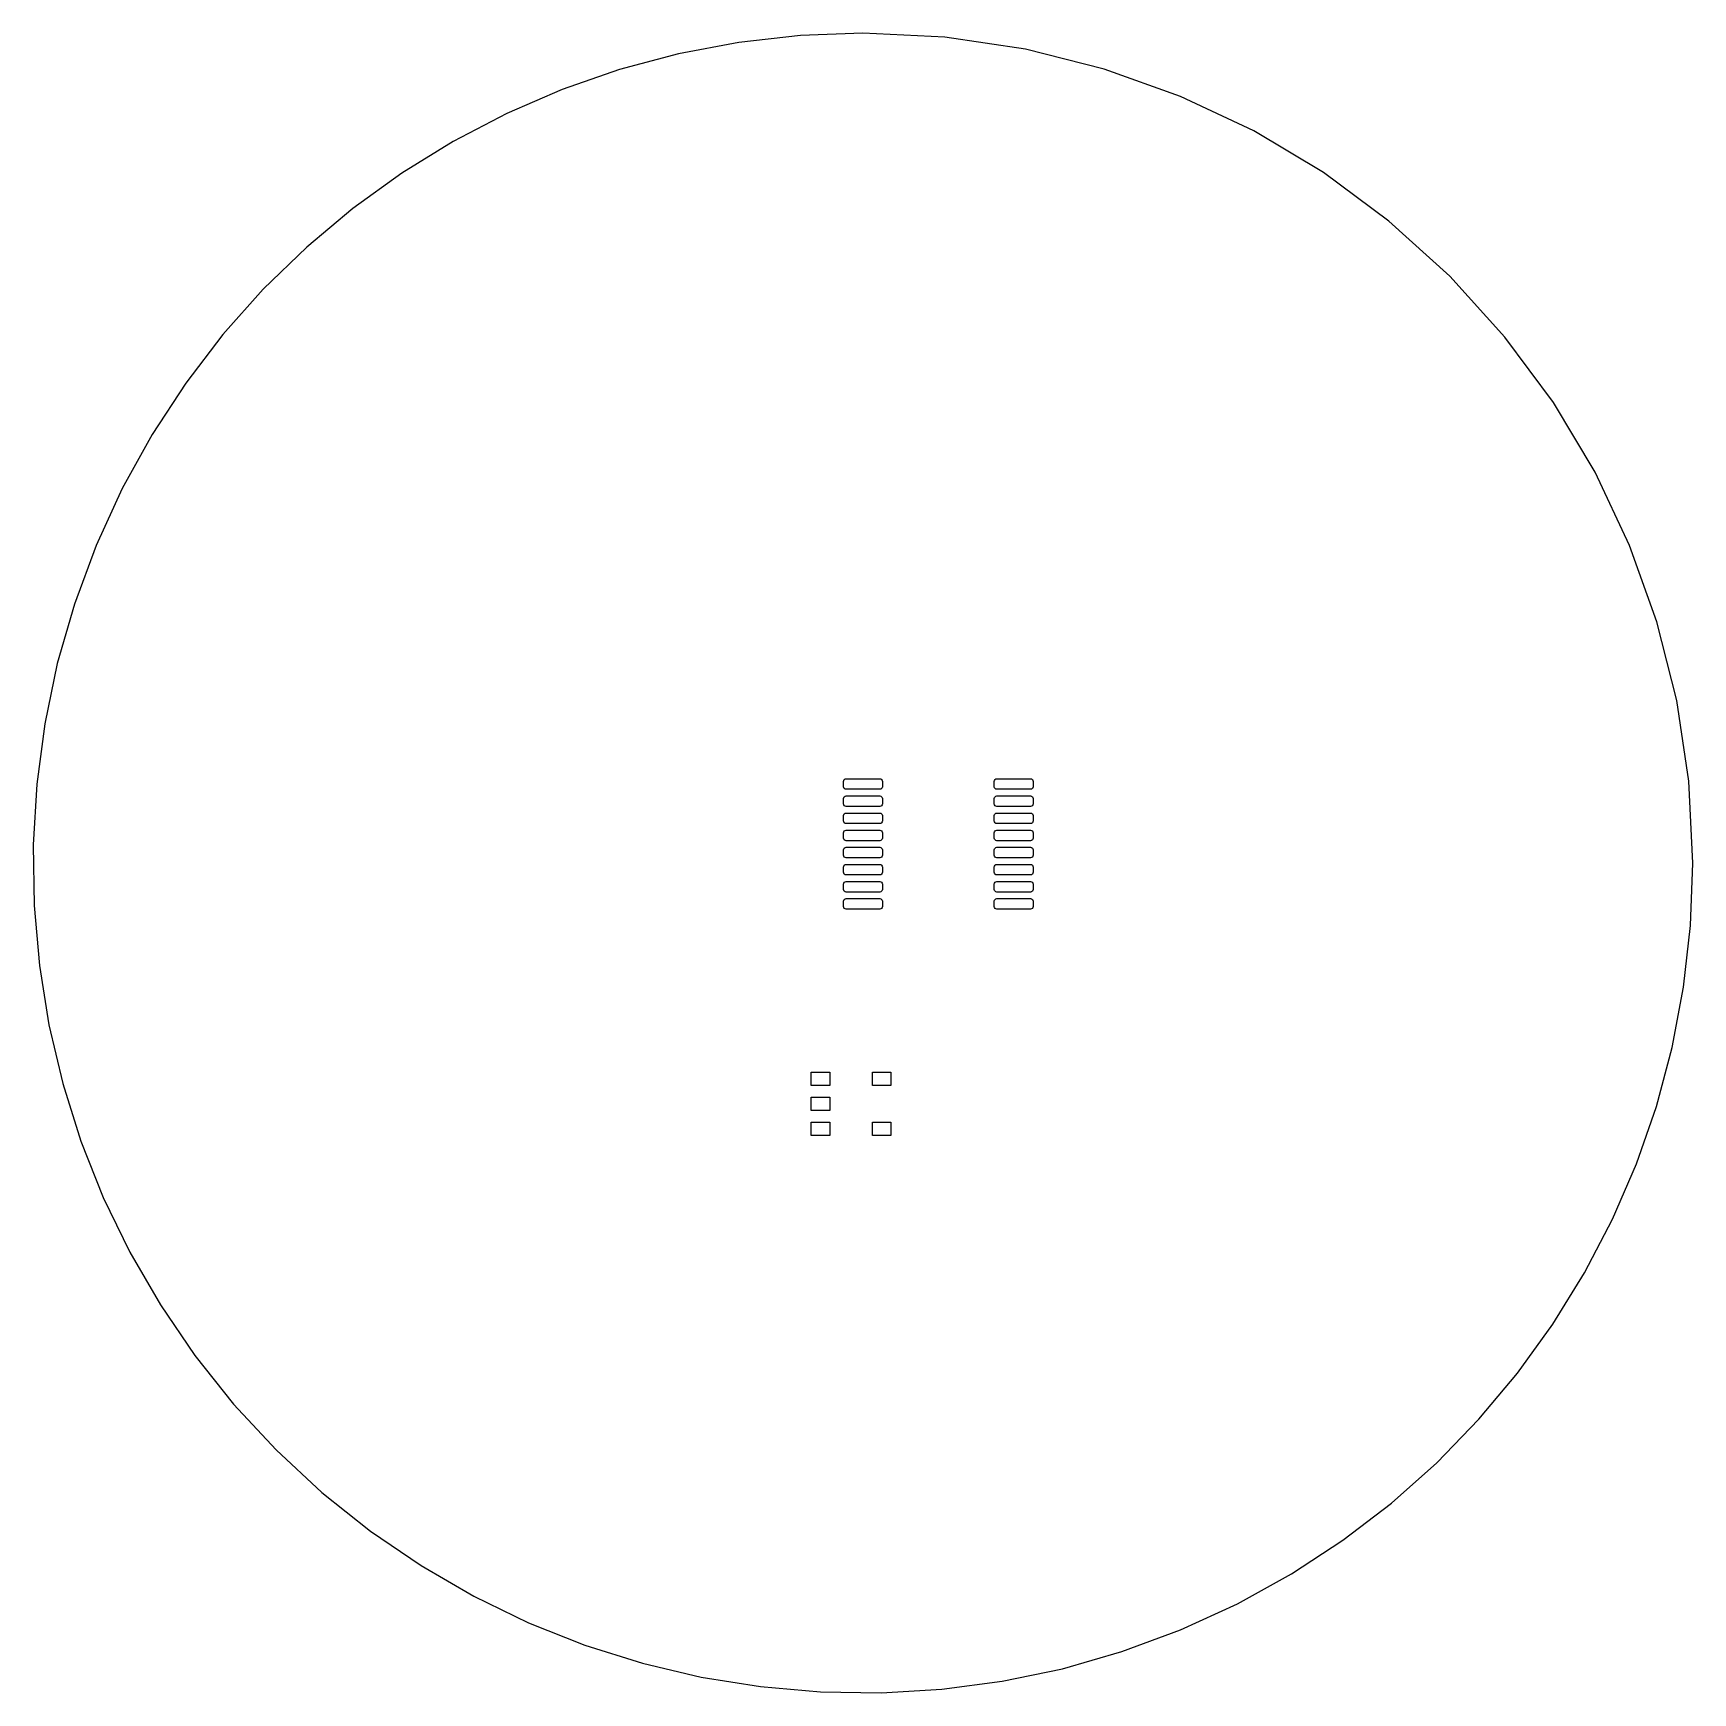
# Model space of a CAD drawing. Extents: x 53 to 221, y 42 to 172.
# Drawn here: x 158 to 221, y 108.5 to 171.5 of the extents above.
import ezdxf

# ---------------------------------------------------------------- set-up
doc = ezdxf.new("R2010")
doc.units = 0

msp = doc.modelspace()

# ---------------------------------------------------------------- linework, layer by layer
at = {"layer": 'Layer 1', "color": 7}
msp.add_lwpolyline([(189.5, 171.507), (187.127154, 171.417935), (184.791556, 171.154237), (182.501052, 170.721146), (180.263488, 170.123906), (178.086709, 169.367758), (175.97856, 168.457945), (173.946888, 167.399709), (171.999538, 166.198293), (170.144355, 164.858938), (168.389185, 163.386887), (166.741874, 161.787382), (165.210267, 160.065665), (163.80221, 158.22698), (162.525549, 156.276566), (161.388129, 154.219669), (160.397795, 152.061528), (159.572031, 149.835221), (158.921862, 147.576496), (158.445448, 145.29461), (158.140947, 142.998816), (158.006519, 140.698369), (158.040323, 138.402524), (158.240518, 136.120534), (158.605264, 133.861655), (159.132719, 131.635141), (159.821042, 129.450246), (160.668393, 127.316225), (161.672931, 125.242332), (162.832816, 123.237822), (164.146205, 121.31195), (165.611259, 119.47397), (167.226136, 117.733136), (168.96697, 116.118259), (170.80495, 114.653205), (172.730822, 113.339816), (174.735332, 112.179931), (176.809225, 111.175393), (178.943246, 110.328042), (181.128141, 109.639719), (183.354655, 109.112264), (185.613534, 108.747518), (187.895524, 108.547323), (190.191369, 108.513519), (192.491816, 108.647947), (194.78761, 108.952448), (197.069496, 109.428862), (199.328221, 110.079031), (201.554528, 110.904795), (203.712669, 111.895129), (205.769566, 113.032549), (207.71998, 114.30921), (209.558665, 115.717267), (211.280382, 117.248874), (212.879887, 118.896185), (214.351938, 120.651355), (215.691293, 122.506538), (216.892709, 124.453888), (217.950945, 126.48556), (218.860758, 128.593709), (219.616906, 130.770488), (220.214146, 133.008052), (220.647237, 135.298556), (220.910935, 137.634154), (221, 140.007), (220.84586, 143.120388), (220.389144, 146.181042), (219.638407, 149.168307), (218.602205, 152.061528), (217.289094, 154.840049), (215.70763, 157.483216), (213.866368, 159.970372), (211.773864, 162.280864), (209.463372, 164.373368), (206.976216, 166.21463), (204.333049, 167.796094), (201.554528, 169.109205), (198.661307, 170.145407), (195.674042, 170.896144), (192.613388, 171.35286), (189.5, 171.507), (189.5, 171.507)], dxfattribs=at)
for points in [[(188.7625, 143.107), (188.7701, 143.1453), (188.7918, 143.1777), (188.8242, 143.1994), (188.8625, 143.207), (190.1375, 143.207), (190.1758, 143.1994), (190.2082, 143.1777), (190.2299, 143.1453), (190.2375, 143.107), (190.2375, 142.907), (190.2299, 142.8687), (190.2082, 142.8363), (190.1758, 142.8146), (190.1375, 142.807), (188.8625, 142.807), (188.8242, 142.8146), (188.7918, 142.8363), (188.7701, 142.8687), (188.7625, 142.907), (188.7625, 143.107)], [(194.4875, 143.107), (194.4951, 143.1453), (194.5168, 143.1777), (194.5492, 143.1994), (194.5875, 143.207), (195.8625, 143.207), (195.9008, 143.1994), (195.9332, 143.1777), (195.9549, 143.1453), (195.9625, 143.107), (195.9625, 142.907), (195.9549, 142.8687), (195.9332, 142.8363), (195.9008, 142.8146), (195.8625, 142.807), (194.5875, 142.807), (194.5492, 142.8146), (194.5168, 142.8363), (194.4951, 142.8687), (194.4875, 142.907), (194.4875, 143.107)], [(188.7625, 142.457), (188.7701, 142.4953), (188.7918, 142.5277), (188.8242, 142.5494), (188.8625, 142.557), (190.1375, 142.557), (190.1758, 142.5494), (190.2082, 142.5277), (190.2299, 142.4953), (190.2375, 142.457), (190.2375, 142.257), (190.2299, 142.2187), (190.2082, 142.1863), (190.1758, 142.1646), (190.1375, 142.157), (188.8625, 142.157), (188.8242, 142.1646), (188.7918, 142.1863), (188.7701, 142.2187), (188.7625, 142.257), (188.7625, 142.457)], [(194.4875, 142.457), (194.4951, 142.4953), (194.5168, 142.5277), (194.5492, 142.5494), (194.5875, 142.557), (195.8625, 142.557), (195.9008, 142.5494), (195.9332, 142.5277), (195.9549, 142.4953), (195.9625, 142.457), (195.9625, 142.257), (195.9549, 142.2187), (195.9332, 142.1863), (195.9008, 142.1646), (195.8625, 142.157), (194.5875, 142.157), (194.5492, 142.1646), (194.5168, 142.1863), (194.4951, 142.2187), (194.4875, 142.257), (194.4875, 142.457)], [(188.7625, 141.807), (188.7701, 141.8453), (188.7918, 141.8777), (188.8242, 141.8994), (188.8625, 141.907), (190.1375, 141.907), (190.1758, 141.8994), (190.2082, 141.8777), (190.2299, 141.8453), (190.2375, 141.807), (190.2375, 141.607), (190.2299, 141.5687), (190.2082, 141.5363), (190.1758, 141.5146), (190.1375, 141.507), (188.8625, 141.507), (188.8242, 141.5146), (188.7918, 141.5363), (188.7701, 141.5687), (188.7625, 141.607), (188.7625, 141.807)], [(194.4875, 141.807), (194.4951, 141.8453), (194.5168, 141.8777), (194.5492, 141.8994), (194.5875, 141.907), (195.8625, 141.907), (195.9008, 141.8994), (195.9332, 141.8777), (195.9549, 141.8453), (195.9625, 141.807), (195.9625, 141.607), (195.9549, 141.5687), (195.9332, 141.5363), (195.9008, 141.5146), (195.8625, 141.507), (194.5875, 141.507), (194.5492, 141.5146), (194.5168, 141.5363), (194.4951, 141.5687), (194.4875, 141.607), (194.4875, 141.807)], [(188.7625, 141.157), (188.7701, 141.1953), (188.7918, 141.2277), (188.8242, 141.2494), (188.8625, 141.257), (190.1375, 141.257), (190.1758, 141.2494), (190.2082, 141.2277), (190.2299, 141.1953), (190.2375, 141.157), (190.2375, 140.957), (190.2299, 140.9187), (190.2082, 140.8863), (190.1758, 140.8646), (190.1375, 140.857), (188.8625, 140.857), (188.8242, 140.8646), (188.7918, 140.8863), (188.7701, 140.9187), (188.7625, 140.957), (188.7625, 141.157)], [(194.4875, 141.157), (194.4951, 141.1953), (194.5168, 141.2277), (194.5492, 141.2494), (194.5875, 141.257), (195.8625, 141.257), (195.9008, 141.2494), (195.9332, 141.2277), (195.9549, 141.1953), (195.9625, 141.157), (195.9625, 140.957), (195.9549, 140.9187), (195.9332, 140.8863), (195.9008, 140.8646), (195.8625, 140.857), (194.5875, 140.857), (194.5492, 140.8646), (194.5168, 140.8863), (194.4951, 140.9187), (194.4875, 140.957), (194.4875, 141.157)], [(188.7625, 140.507), (188.7701, 140.5453), (188.7918, 140.5777), (188.8242, 140.5994), (188.8625, 140.607), (190.1375, 140.607), (190.1758, 140.5994), (190.2082, 140.5777), (190.2299, 140.5453), (190.2375, 140.507), (190.2375, 140.307), (190.2299, 140.2687), (190.2082, 140.2363), (190.1758, 140.2146), (190.1375, 140.207), (188.8625, 140.207), (188.8242, 140.2146), (188.7918, 140.2363), (188.7701, 140.2687), (188.7625, 140.307), (188.7625, 140.507)], [(194.4875, 140.507), (194.4951, 140.5453), (194.5168, 140.5777), (194.5492, 140.5994), (194.5875, 140.607), (195.8625, 140.607), (195.9008, 140.5994), (195.9332, 140.5777), (195.9549, 140.5453), (195.9625, 140.507), (195.9625, 140.307), (195.9549, 140.2687), (195.9332, 140.2363), (195.9008, 140.2146), (195.8625, 140.207), (194.5875, 140.207), (194.5492, 140.2146), (194.5168, 140.2363), (194.4951, 140.2687), (194.4875, 140.307), (194.4875, 140.507)], [(188.7625, 139.857), (188.7701, 139.8953), (188.7918, 139.9277), (188.8242, 139.9494), (188.8625, 139.957), (190.1375, 139.957), (190.1758, 139.9494), (190.2082, 139.9277), (190.2299, 139.8953), (190.2375, 139.857), (190.2375, 139.657), (190.2299, 139.6187), (190.2082, 139.5863), (190.1758, 139.5646), (190.1375, 139.557), (188.8625, 139.557), (188.8242, 139.5646), (188.7918, 139.5863), (188.7701, 139.6187), (188.7625, 139.657), (188.7625, 139.857)], [(194.4875, 139.857), (194.4951, 139.8953), (194.5168, 139.9277), (194.5492, 139.9494), (194.5875, 139.957), (195.8625, 139.957), (195.9008, 139.9494), (195.9332, 139.9277), (195.9549, 139.8953), (195.9625, 139.857), (195.9625, 139.657), (195.9549, 139.6187), (195.9332, 139.5863), (195.9008, 139.5646), (195.8625, 139.557), (194.5875, 139.557), (194.5492, 139.5646), (194.5168, 139.5863), (194.4951, 139.6187), (194.4875, 139.657), (194.4875, 139.857)], [(188.7625, 139.207), (188.7701, 139.2453), (188.7918, 139.2777), (188.8242, 139.2994), (188.8625, 139.307), (190.1375, 139.307), (190.1758, 139.2994), (190.2082, 139.2777), (190.2299, 139.2453), (190.2375, 139.207), (190.2375, 139.007), (190.2299, 138.9687), (190.2082, 138.9363), (190.1758, 138.9146), (190.1375, 138.907), (188.8625, 138.907), (188.8242, 138.9146), (188.7918, 138.9363), (188.7701, 138.9687), (188.7625, 139.007), (188.7625, 139.207)], [(194.4875, 139.207), (194.4951, 139.2453), (194.5168, 139.2777), (194.5492, 139.2994), (194.5875, 139.307), (195.8625, 139.307), (195.9008, 139.2994), (195.9332, 139.2777), (195.9549, 139.2453), (195.9625, 139.207), (195.9625, 139.007), (195.9549, 138.9687), (195.9332, 138.9363), (195.9008, 138.9146), (195.8625, 138.907), (194.5875, 138.907), (194.5492, 138.9146), (194.5168, 138.9363), (194.4951, 138.9687), (194.4875, 139.007), (194.4875, 139.207)], [(188.7625, 138.557), (188.7701, 138.5953), (188.7918, 138.6277), (188.8242, 138.6494), (188.8625, 138.657), (190.1375, 138.657), (190.1758, 138.6494), (190.2082, 138.6277), (190.2299, 138.5953), (190.2375, 138.557), (190.2375, 138.357), (190.2299, 138.3187), (190.2082, 138.2863), (190.1758, 138.2646), (190.1375, 138.257), (188.8625, 138.257), (188.8242, 138.2646), (188.7918, 138.2863), (188.7701, 138.3187), (188.7625, 138.357), (188.7625, 138.557)], [(194.4875, 138.557), (194.4951, 138.5953), (194.5168, 138.6277), (194.5492, 138.6494), (194.5875, 138.657), (195.8625, 138.657), (195.9008, 138.6494), (195.9332, 138.6277), (195.9549, 138.5953), (195.9625, 138.557), (195.9625, 138.357), (195.9549, 138.3187), (195.9332, 138.2863), (195.9008, 138.2646), (195.8625, 138.257), (194.5875, 138.257), (194.5492, 138.2646), (194.5168, 138.2863), (194.4951, 138.3187), (194.4875, 138.357), (194.4875, 138.557)], [(187.54, 131.5645), (187.54, 132.0745), (188.24, 132.0745), (188.24, 131.5645), (187.54, 131.5645)], [(189.86, 131.5645), (189.86, 132.0745), (190.56, 132.0745), (190.56, 131.5645), (189.86, 131.5645)], [(187.54, 130.6145), (187.54, 131.1245), (188.24, 131.1245), (188.24, 130.6145), (187.54, 130.6145)], [(187.54, 129.6645), (187.54, 130.1745), (188.24, 130.1745), (188.24, 129.6645), (187.54, 129.6645)], [(189.86, 129.6645), (189.86, 130.1745), (190.56, 130.1745), (190.56, 129.6645), (189.86, 129.6645)]]:
    msp.add_lwpolyline(points, close=True, dxfattribs=at)

doc.saveas('drawing.dxf')
